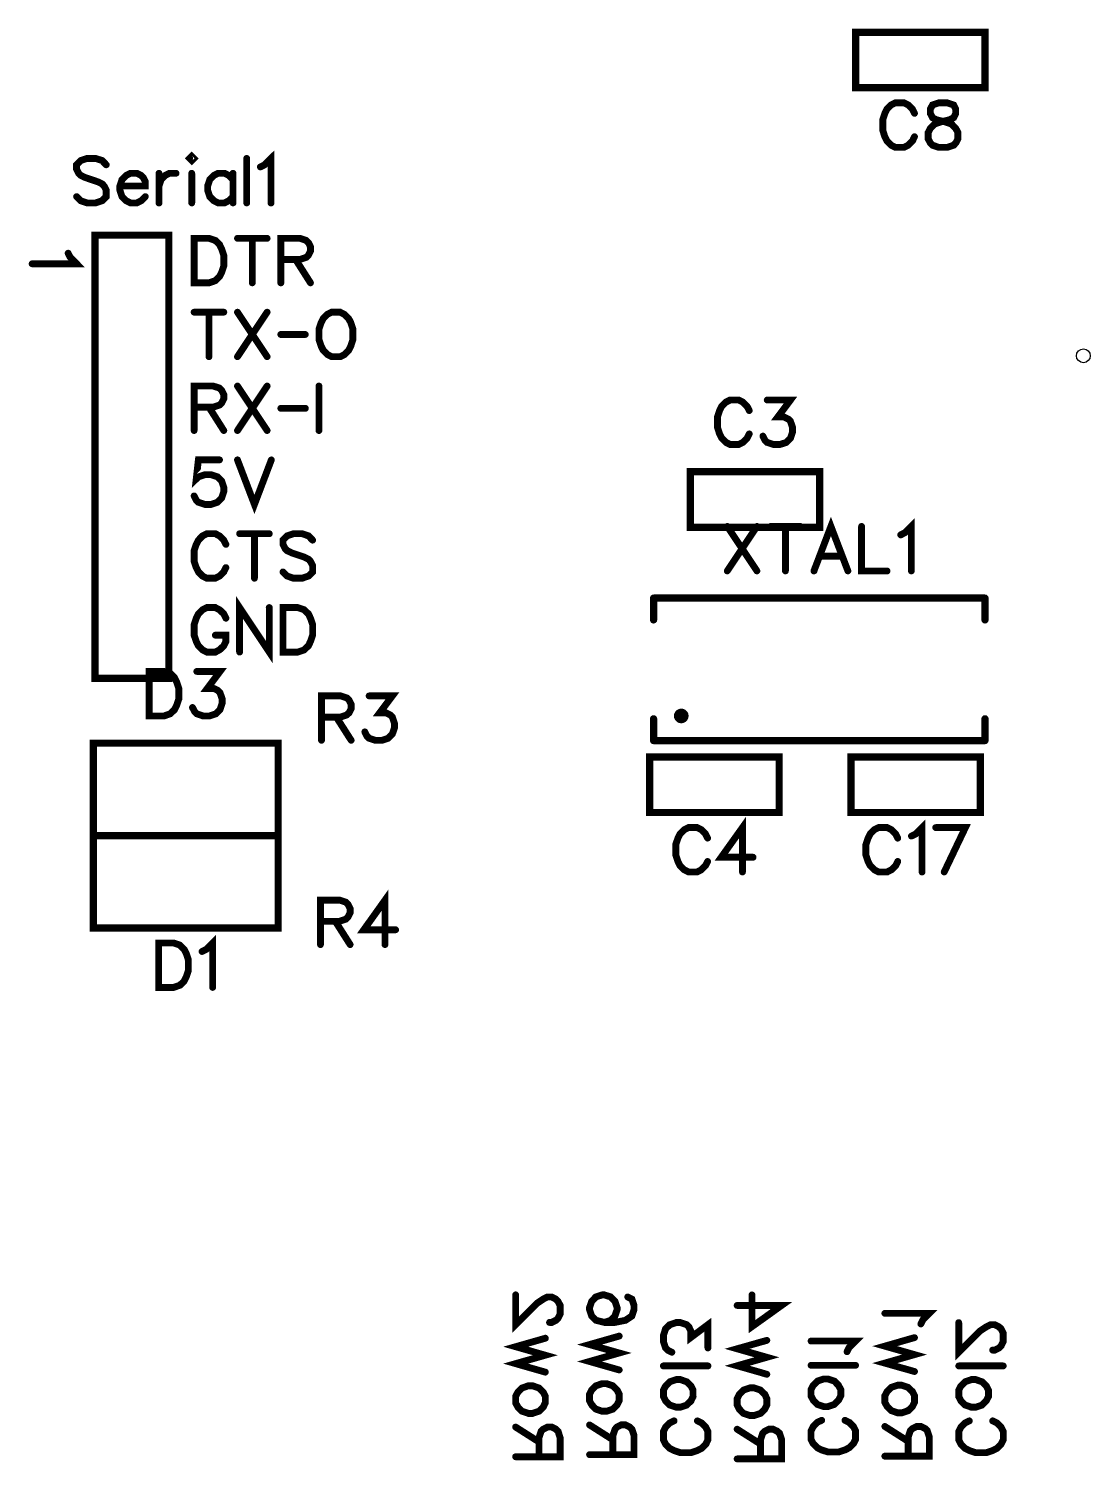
# Model space of a CAD drawing. Extents: x 0.01 to 6.15, y 0 to 8.66.
# Drawn here: x 0.01 to 1.448, y 4.507 to 6.448 of the extents above; entities that cross this region are included whole.
import ezdxf

# ---------------------------------------------------------------- set-up
doc = ezdxf.new("R2010")
doc.units = 0
doc.layers.add('Top_Silk', color=2, linetype='CONTINUOUS')

msp = doc.modelspace()

# ---------------------------------------------------------------- linework, layer by layer
at = {"layer": 'Top_Silk', "linetype": 'CONTINUOUS'}
for points, const_width in [([(1.3053, 6.3684), (1.13, 6.3684), (1.13, 6.4435), (1.3053, 6.4435), (1.3053, 6.3684)], 0.0098), ([(1.2098, 6.3337), (1.207, 6.3394), (1.2012, 6.3452), (1.1955, 6.348), (1.184, 6.348), (1.1782, 6.3452), (1.1725, 6.3394), (1.1696, 6.3337), (1.1668, 6.3251), (1.1668, 6.3107), (1.1696, 6.3021), (1.1725, 6.2963), (1.1782, 6.2906), (1.184, 6.2877), (1.1955, 6.2877), (1.2012, 6.2906), (1.207, 6.2963), (1.2098, 6.3021)], 0.0093), ([(1.2427, 6.3479), (1.2341, 6.3451), (1.2312, 6.3394), (1.2312, 6.3336), (1.2341, 6.3279), (1.2398, 6.325), (1.2513, 6.3221), (1.2599, 6.3193), (1.2656, 6.3135), (1.2685, 6.3078), (1.2685, 6.2992), (1.2656, 6.2935), (1.2628, 6.2906), (1.2541, 6.2877), (1.2427, 6.2877), (1.2341, 6.2906), (1.2312, 6.2935), (1.2283, 6.2992), (1.2283, 6.3078), (1.2312, 6.3135), (1.237, 6.3193), (1.2455, 6.3221), (1.257, 6.325), (1.2628, 6.3279), (1.2656, 6.3336), (1.2656, 6.3394), (1.2628, 6.3451), (1.2541, 6.3479), (1.2427, 6.3479)], 0.0093), ([(0.1152, 6.2641), (0.1095, 6.2699), (0.1008, 6.2727), (0.0894, 6.2727), (0.0807, 6.2699), (0.075, 6.2641), (0.075, 6.2584), (0.0779, 6.2526), (0.0807, 6.2498), (0.0864, 6.2469), (0.1037, 6.2411), (0.1095, 6.2383), (0.1123, 6.2354), (0.1152, 6.2297), (0.1152, 6.221), (0.1095, 6.2153), (0.1008, 6.2124), (0.0894, 6.2124), (0.0807, 6.2153), (0.075, 6.221)], 0.0093), ([(0.2282, 6.2727), (0.231, 6.2699), (0.2339, 6.2727), (0.231, 6.2756), (0.2282, 6.2727)], 0.0093), ([(0.3054, 6.2727), (0.3054, 6.2124)], 0.0093), ([(0.324, 6.2612), (0.3297, 6.2641), (0.3383, 6.2726), (0.3383, 6.2124)], 0.0093), ([(0.1337, 6.2354), (0.1681, 6.2354), (0.1681, 6.2411), (0.1653, 6.2469), (0.1624, 6.2498), (0.1566, 6.2526), (0.148, 6.2526), (0.1423, 6.2498), (0.1365, 6.244), (0.1337, 6.2354), (0.1337, 6.2297), (0.1365, 6.221), (0.1423, 6.2153), (0.148, 6.2124), (0.1566, 6.2124), (0.1624, 6.2153), (0.1681, 6.221)], 0.0093), ([(0.1866, 6.2526), (0.1866, 6.2124)], 0.0093), ([(0.1866, 6.2354), (0.1896, 6.244), (0.1953, 6.2498), (0.201, 6.2526), (0.2097, 6.2526)], 0.0093), ([(0.231, 6.2526), (0.231, 6.2124)], 0.0093), ([(0.2869, 6.244), (0.2812, 6.2498), (0.2754, 6.2526), (0.2669, 6.2526), (0.2611, 6.2498), (0.2554, 6.244), (0.2525, 6.2354), (0.2525, 6.2297), (0.2554, 6.221), (0.2611, 6.2153), (0.2669, 6.2124), (0.2754, 6.2124), (0.2812, 6.2153), (0.2869, 6.221)], 0.0093), ([(0.2869, 6.2526), (0.2869, 6.2124)], 0.0093), ([(0.2, 6.1688), (0.1, 6.1688), (0.1, 5.5688), (0.2, 5.5688), (0.2, 6.1688)], 0.0098), ([(0.2342, 6.1645), (0.2342, 6.1042), (0.2543, 6.1042), (0.2629, 6.1071), (0.2687, 6.1128), (0.2715, 6.1186), (0.2744, 6.1272), (0.2744, 6.1415), (0.2715, 6.1502), (0.2687, 6.1559), (0.2629, 6.1616), (0.2543, 6.1645), (0.2342, 6.1645)], 0.0093), ([(0.2929, 6.1645), (0.3331, 6.1645)], 0.0093), ([(0.313, 6.1645), (0.313, 6.1042)], 0.0093), ([(0.3516, 6.1358), (0.3774, 6.1358), (0.3861, 6.1387), (0.389, 6.1415), (0.3918, 6.1472), (0.3918, 6.153), (0.389, 6.1587), (0.3861, 6.1616), (0.3774, 6.1645), (0.3516, 6.1645), (0.3516, 6.1042)], 0.0093), ([(0.0636, 6.1444), (0.0665, 6.1387), (0.0751, 6.13), (0.0148, 6.13)], 0.0093), ([(0.3717, 6.1358), (0.3918, 6.1042)], 0.0093), ([(0.2342, 6.0645), (0.2744, 6.0645)], 0.0093), ([(0.2543, 6.0645), (0.2543, 6.0042)], 0.0093), ([(0.2929, 6.0645), (0.3331, 6.0042)], 0.0093), ([(0.3331, 6.0645), (0.2929, 6.0042)], 0.0093), ([(0.4206, 6.0645), (0.4148, 6.0616), (0.4091, 6.0559), (0.4062, 6.0502), (0.4033, 6.0416), (0.4033, 6.0272), (0.4062, 6.0186), (0.4091, 6.0128), (0.4148, 6.0071), (0.4206, 6.0042), (0.432, 6.0042), (0.4377, 6.0071), (0.4435, 6.0128), (0.4464, 6.0186), (0.4492, 6.0272), (0.4492, 6.0416), (0.4464, 6.0502), (0.4435, 6.0559), (0.4377, 6.0616), (0.432, 6.0645), (0.4206, 6.0645)], 0.0093), ([(0.3516, 6.0343), (0.3848, 6.0343)], 0.0093), ([(0.2342, 5.9358), (0.26, 5.9358), (0.2686, 5.9387), (0.2715, 5.9416), (0.2744, 5.9473), (0.2744, 5.953), (0.2715, 5.9587), (0.2686, 5.9617), (0.26, 5.9645), (0.2342, 5.9645), (0.2342, 5.9042)], 0.0093), ([(0.2929, 5.9645), (0.3331, 5.9042)], 0.0093), ([(0.3331, 5.9645), (0.2929, 5.9042)], 0.0093), ([(0.4033, 5.9645), (0.4033, 5.9042)], 0.0093), ([(0.986, 5.9312), (0.9831, 5.9369), (0.9774, 5.9427), (0.9717, 5.9456), (0.9602, 5.9456), (0.9544, 5.9427), (0.9487, 5.9369), (0.9458, 5.9312), (0.943, 5.9226), (0.943, 5.9082), (0.9458, 5.8997), (0.9487, 5.8939), (0.9544, 5.8882), (0.9602, 5.8853), (0.9717, 5.8853), (0.9774, 5.8882), (0.9831, 5.8939), (0.986, 5.8997)], 0.0093), ([(1.0103, 5.9455), (1.0418, 5.9455), (1.0246, 5.9225), (1.0332, 5.9225), (1.0389, 5.9197), (1.0418, 5.9168), (1.0447, 5.9082), (1.0447, 5.9025), (1.0418, 5.8939), (1.0361, 5.8881), (1.0275, 5.8853), (1.0189, 5.8853), (1.0103, 5.8881), (1.0074, 5.891), (1.0045, 5.8967)], 0.0093), ([(0.2543, 5.9358), (0.2744, 5.9042)], 0.0093), ([(0.3516, 5.9343), (0.3848, 5.9343)], 0.0093), ([(0.2686, 5.8645), (0.24, 5.8645), (0.2371, 5.8387), (0.24, 5.8415), (0.2486, 5.8444), (0.2571, 5.8444), (0.2658, 5.8415), (0.2715, 5.8358), (0.2744, 5.8272), (0.2744, 5.8215), (0.2715, 5.8129), (0.2658, 5.8071), (0.2571, 5.8042), (0.2486, 5.8042), (0.24, 5.8071), (0.2371, 5.81), (0.2342, 5.8157)], 0.0093), ([(0.2929, 5.8645), (0.3159, 5.8042), (0.3388, 5.8645)], 0.0093), ([(0.9062, 5.8484), (1.0815, 5.8484), (1.0815, 5.7733), (0.9062, 5.7733), (0.9062, 5.8484)], 0.0098), ([(1.1196, 5.7141), (1.0966, 5.7744), (1.0736, 5.7141)], 0.0093), ([(1.1911, 5.7629), (1.1968, 5.7658), (1.2055, 5.7744), (1.2055, 5.7141)], 0.0093), ([(0.2772, 5.7501), (0.2744, 5.7558), (0.2686, 5.7616), (0.2629, 5.7645), (0.2514, 5.7645), (0.2457, 5.7616), (0.24, 5.7558), (0.2371, 5.7501), (0.2342, 5.7415), (0.2342, 5.7271), (0.2371, 5.7186), (0.24, 5.7128), (0.2457, 5.7071), (0.2514, 5.7042), (0.2629, 5.7042), (0.2686, 5.7071), (0.2744, 5.7128), (0.2772, 5.7186)], 0.0093), ([(0.2958, 5.7645), (0.336, 5.7645)], 0.0093), ([(0.3159, 5.7645), (0.3159, 5.7042)], 0.0093), ([(0.3947, 5.7558), (0.389, 5.7616), (0.3804, 5.7645), (0.3689, 5.7645), (0.3603, 5.7616), (0.3545, 5.7558), (0.3545, 5.7501), (0.3574, 5.7444), (0.3603, 5.7415), (0.366, 5.7387), (0.3832, 5.7329), (0.389, 5.73), (0.3918, 5.7271), (0.3947, 5.7214), (0.3947, 5.7128), (0.389, 5.7071), (0.3804, 5.7042), (0.3689, 5.7042), (0.3603, 5.7071), (0.3545, 5.7128)], 0.0093), ([(0.9562, 5.7744), (0.9964, 5.7141)], 0.0093), ([(0.9964, 5.7744), (0.9562, 5.7141)], 0.0093), ([(1.0149, 5.7744), (1.0551, 5.7744)], 0.0093), ([(1.035, 5.7744), (1.035, 5.7141)], 0.0093), ([(1.1381, 5.7744), (1.1381, 5.7141), (1.1725, 5.7141)], 0.0093), ([(1.0823, 5.7342), (1.111, 5.7342)], 0.0093), ([(0.2772, 5.6501), (0.2744, 5.6559), (0.2686, 5.6616), (0.2629, 5.6645), (0.2514, 5.6645), (0.2457, 5.6616), (0.24, 5.6559), (0.2371, 5.6501), (0.2342, 5.6415), (0.2342, 5.6271), (0.2371, 5.6186), (0.24, 5.6128), (0.2457, 5.6071), (0.2514, 5.6042), (0.2629, 5.6042), (0.2686, 5.6071), (0.2744, 5.6128), (0.2772, 5.6186), (0.2772, 5.6271), (0.2629, 5.6271)], 0.0093), ([(0.336, 5.6645), (0.336, 5.6042), (0.2958, 5.6645), (0.2958, 5.6042)], 0.0093), ([(0.3545, 5.6645), (0.3545, 5.6042), (0.3746, 5.6042), (0.3832, 5.6071), (0.389, 5.6128), (0.3918, 5.6186), (0.3947, 5.6271), (0.3947, 5.6415), (0.3918, 5.6501), (0.389, 5.6559), (0.3832, 5.6616), (0.3746, 5.6645), (0.3545, 5.6645)], 0.0093), ([(0.8564, 5.6478), (0.8564, 5.6773)], 0.0098), ([(0.8564, 5.6773), (1.3052, 5.6773)], 0.0098), ([(1.3052, 5.6478), (1.3052, 5.6773)], 0.0098), ([(0.1733, 5.578), (0.1733, 5.5177), (0.1934, 5.5177), (0.202, 5.5207), (0.2078, 5.5264), (0.2106, 5.5321), (0.2135, 5.5407), (0.2135, 5.5551), (0.2106, 5.5637), (0.2078, 5.5694), (0.202, 5.5752), (0.1934, 5.578), (0.1733, 5.578)], 0.0093), ([(0.2378, 5.578), (0.2693, 5.578), (0.2521, 5.555), (0.2607, 5.555), (0.2665, 5.5522), (0.2693, 5.5493), (0.2722, 5.5407), (0.2722, 5.535), (0.2693, 5.5264), (0.2636, 5.5206), (0.255, 5.5177), (0.2464, 5.5177), (0.2378, 5.5206), (0.2349, 5.5235), (0.232, 5.5292)], 0.0093), ([(0.4067, 5.5162), (0.4325, 5.5162), (0.4411, 5.5192), (0.444, 5.522), (0.4469, 5.5277), (0.4469, 5.5335), (0.444, 5.5392), (0.4411, 5.5421), (0.4325, 5.545), (0.4067, 5.545), (0.4067, 5.4847)], 0.0093), ([(0.4712, 5.5449), (0.5027, 5.5449), (0.4855, 5.522), (0.4941, 5.522), (0.4998, 5.5191), (0.5027, 5.5162), (0.5056, 5.5076), (0.5056, 5.5019), (0.5027, 5.4933), (0.497, 5.4875), (0.4884, 5.4847), (0.4798, 5.4847), (0.4712, 5.4875), (0.4683, 5.4904), (0.4654, 5.4962)], 0.0093), ([(0.4268, 5.5162), (0.4469, 5.4847)], 0.0093), ([(0.8564, 5.4844), (0.8564, 5.5139)], 0.0098), ([(0.8989, 5.5178), (0.8987, 5.5193), (0.898, 5.5207), (0.8969, 5.5218), (0.8955, 5.5225), (0.8939, 5.5228), (0.8924, 5.5225), (0.891, 5.5218), (0.8899, 5.5207), (0.8891, 5.5193), (0.8889, 5.5178), (0.8891, 5.5162), (0.8899, 5.5148), (0.891, 5.5137), (0.8924, 5.513), (0.8939, 5.5127), (0.8955, 5.513), (0.8969, 5.5137), (0.898, 5.5148), (0.8987, 5.5162), (0.8989, 5.5178)], 0.0098), ([(1.3052, 5.4844), (1.3052, 5.5139)], 0.0098), ([(0.0976, 5.4809), (0.348, 5.4809), (0.348, 5.3557), (0.0976, 5.3557), (0.0976, 5.4809)], 0.0098), ([(0.8564, 5.4844), (1.3052, 5.4844)], 0.0098), ([(0.8512, 5.4621), (1.0265, 5.4621), (1.0265, 5.387), (0.8512, 5.387), (0.8512, 5.4621)], 0.0098), ([(1.299, 5.387), (1.1237, 5.387), (1.1237, 5.4621), (1.299, 5.4621), (1.299, 5.387)], 0.0098), ([(0.9768, 5.3064), (0.9768, 5.3666), (0.9481, 5.3264), (0.9911, 5.3264)], 0.0093), ([(1.2056, 5.3551), (1.2114, 5.358), (1.22, 5.3666), (1.22, 5.3064)], 0.0093), ([(0.0976, 5.3559), (0.348, 5.3559), (0.348, 5.2307), (0.0976, 5.2307), (0.0976, 5.3559)], 0.0098), ([(0.9296, 5.3523), (0.9267, 5.358), (0.921, 5.3638), (0.9153, 5.3666), (0.9038, 5.3666), (0.898, 5.3638), (0.8923, 5.358), (0.8894, 5.3523), (0.8865, 5.3437), (0.8865, 5.3293), (0.8894, 5.3207), (0.8923, 5.315), (0.898, 5.3093), (0.9038, 5.3064), (0.9153, 5.3064), (0.921, 5.3093), (0.9267, 5.315), (0.9296, 5.3207)], 0.0093), ([(1.1871, 5.3523), (1.1842, 5.358), (1.1784, 5.3638), (1.1727, 5.3666), (1.1613, 5.3666), (1.1555, 5.3638), (1.1498, 5.358), (1.1469, 5.3523), (1.144, 5.3437), (1.144, 5.3293), (1.1469, 5.3207), (1.1498, 5.315), (1.1555, 5.3093), (1.1613, 5.3064), (1.1727, 5.3064), (1.1784, 5.3093), (1.1842, 5.315), (1.1871, 5.3207)], 0.0093), ([(1.25, 5.3064), (1.2787, 5.3666), (1.2385, 5.3666)], 0.0093), ([(0.4927, 5.2081), (0.4927, 5.2683), (0.464, 5.2282), (0.507, 5.2282)], 0.0093), ([(0.4053, 5.2397), (0.4311, 5.2397), (0.4397, 5.2426), (0.4426, 5.2455), (0.4455, 5.2512), (0.4455, 5.2569), (0.4426, 5.2626), (0.4397, 5.2656), (0.4311, 5.2684), (0.4053, 5.2684), (0.4053, 5.2081)], 0.0093), ([(0.4254, 5.2397), (0.4455, 5.2081)], 0.0093), ([(0.1862, 5.2103), (0.1862, 5.1501), (0.2063, 5.1501), (0.2149, 5.153), (0.2207, 5.1587), (0.2236, 5.1644), (0.2264, 5.173), (0.2264, 5.1874), (0.2236, 5.196), (0.2207, 5.2017), (0.2149, 5.2075), (0.2063, 5.2103), (0.1862, 5.2103)], 0.0093), ([(0.2449, 5.1988), (0.2507, 5.2017), (0.2593, 5.2103), (0.2593, 5.1501)], 0.0093), ([(0.7155, 4.6965), (0.7184, 4.6965), (0.7242, 4.6994), (0.727, 4.7022), (0.7299, 4.708), (0.7299, 4.7195), (0.727, 4.7252), (0.7242, 4.728), (0.7184, 4.731), (0.7127, 4.731), (0.7069, 4.728), (0.6984, 4.7223), (0.6696, 4.6936), (0.6696, 4.7338)], 0.0093), ([(0.8214, 4.731), (0.8271, 4.7281), (0.8299, 4.7195), (0.8299, 4.7138), (0.8271, 4.7052), (0.8184, 4.6994), (0.8041, 4.6965), (0.7898, 4.6965), (0.7783, 4.6994), (0.7726, 4.7052), (0.7697, 4.7138), (0.7697, 4.7166), (0.7726, 4.7252), (0.7783, 4.731), (0.7869, 4.7338), (0.7898, 4.7338), (0.7984, 4.731), (0.8041, 4.7252), (0.807, 4.7166), (0.807, 4.7138), (0.8041, 4.7052), (0.7984, 4.6994), (0.7898, 4.6965)], 0.0093), ([(0.9696, 4.7195), (1.0298, 4.7195), (0.9897, 4.6908), (0.9897, 4.7338)], 0.0093), ([(0.93, 4.6619), (0.93, 4.6934), (0.907, 4.6762), (0.907, 4.6848), (0.9042, 4.6905), (0.9013, 4.6934), (0.8927, 4.6963), (0.887, 4.6963), (0.8784, 4.6934), (0.8726, 4.6877), (0.8698, 4.6791), (0.8698, 4.6704), (0.8726, 4.6619), (0.8755, 4.659), (0.8812, 4.6561)], 0.0093), ([(1.2184, 4.6944), (1.2213, 4.7002), (1.2299, 4.7088), (1.1696, 4.7088)], 0.0093), ([(1.3156, 4.659), (1.3184, 4.659), (1.3242, 4.6619), (1.3271, 4.6647), (1.3299, 4.6705), (1.3299, 4.682), (1.3271, 4.6877), (1.3242, 4.6905), (1.3184, 4.6934), (1.3127, 4.6934), (1.307, 4.6905), (1.2984, 4.6848), (1.2697, 4.6561), (1.2697, 4.6963)], 0.0093), ([(0.7098, 4.6292), (0.6696, 4.6407), (0.7098, 4.6521), (0.6696, 4.6636), (0.7098, 4.6751)], 0.0093), ([(0.8099, 4.6321), (0.7697, 4.6436), (0.8099, 4.6551), (0.7697, 4.6665), (0.8099, 4.678)], 0.0093), ([(1.2098, 4.63), (1.1696, 4.6414), (1.2098, 4.6529), (1.1696, 4.6644), (1.2098, 4.6759)], 0.0093), ([(1.0098, 4.6263), (0.9696, 4.6378), (1.0098, 4.6493), (0.9696, 4.6608), (1.0098, 4.6722)], 0.0093), ([(1.1184, 4.6569), (1.1213, 4.6627), (1.1299, 4.6713), (1.0697, 4.6713)], 0.0093), ([(0.93, 4.6376), (0.8698, 4.6376)], 0.0093), ([(1.13, 4.6384), (1.0697, 4.6384)], 0.0093), ([(1.33, 4.6376), (1.2697, 4.6376)], 0.0093), ([(0.9099, 4.596), (0.9071, 4.5903), (0.9013, 4.5846), (0.8927, 4.5817), (0.887, 4.5817), (0.8784, 4.5846), (0.8727, 4.5903), (0.8698, 4.596), (0.8698, 4.6047), (0.8727, 4.6104), (0.8784, 4.6161), (0.887, 4.6191), (0.8927, 4.6191), (0.9013, 4.6161), (0.9071, 4.6104), (0.9099, 4.6047), (0.9099, 4.596)], 0.0093), ([(1.1099, 4.5969), (1.107, 4.5912), (1.1012, 4.5854), (1.0926, 4.5825), (1.0869, 4.5825), (1.0783, 4.5854), (1.0726, 4.5912), (1.0697, 4.5969), (1.0697, 4.6055), (1.0726, 4.6112), (1.0783, 4.617), (1.0869, 4.6199), (1.0926, 4.6199), (1.1012, 4.617), (1.107, 4.6112), (1.1099, 4.6055), (1.1099, 4.5969)], 0.0093), ([(1.3099, 4.596), (1.307, 4.5903), (1.3013, 4.5846), (1.2926, 4.5817), (1.2869, 4.5817), (1.2783, 4.5846), (1.2726, 4.5903), (1.2697, 4.596), (1.2697, 4.6047), (1.2726, 4.6104), (1.2783, 4.6161), (1.2869, 4.6191), (1.2926, 4.6191), (1.3013, 4.6161), (1.307, 4.6104), (1.3099, 4.6047), (1.3099, 4.596)], 0.0093), ([(0.7098, 4.5876), (0.707, 4.5819), (0.7012, 4.5762), (0.6926, 4.5733), (0.6869, 4.5733), (0.6783, 4.5762), (0.6726, 4.5819), (0.6696, 4.5876), (0.6696, 4.5963), (0.6726, 4.602), (0.6783, 4.6077), (0.6869, 4.6107), (0.6926, 4.6107), (0.7012, 4.6077), (0.707, 4.602), (0.7098, 4.5963), (0.7098, 4.5876)], 0.0093), ([(0.8099, 4.5906), (0.807, 4.5849), (0.8013, 4.5791), (0.7926, 4.5762), (0.7869, 4.5762), (0.7783, 4.5791), (0.7726, 4.5849), (0.7697, 4.5906), (0.7697, 4.5992), (0.7726, 4.605), (0.7783, 4.6107), (0.7869, 4.6136), (0.7926, 4.6136), (0.8013, 4.6107), (0.807, 4.605), (0.8099, 4.5992), (0.8099, 4.5906)], 0.0093), ([(1.0098, 4.5848), (1.007, 4.5791), (1.0012, 4.5733), (0.9926, 4.5705), (0.9869, 4.5705), (0.9782, 4.5733), (0.9725, 4.5791), (0.9696, 4.5848), (0.9696, 4.5934), (0.9725, 4.5992), (0.9782, 4.6049), (0.9869, 4.6078), (0.9926, 4.6078), (1.0012, 4.6049), (1.007, 4.5992), (1.0098, 4.5934), (1.0098, 4.5848)], 0.0093), ([(1.2098, 4.5884), (1.207, 4.5827), (1.2012, 4.577), (1.1926, 4.5741), (1.1869, 4.5741), (1.1783, 4.577), (1.1726, 4.5827), (1.1696, 4.5884), (1.1696, 4.5971), (1.1726, 4.6028), (1.1783, 4.6085), (1.1869, 4.6114), (1.1926, 4.6114), (1.2012, 4.6085), (1.207, 4.6028), (1.2098, 4.5971), (1.2098, 4.5884)], 0.0093), ([(0.8013, 4.5175), (0.8013, 4.5433), (0.8042, 4.5519), (0.807, 4.5549), (0.8127, 4.5577), (0.8185, 4.5577), (0.8242, 4.5549), (0.8271, 4.5519), (0.83, 4.5433), (0.83, 4.5175), (0.7697, 4.5175)], 0.0093), ([(0.8013, 4.5376), (0.7697, 4.5577)], 0.0093), ([(0.9157, 4.5632), (0.9214, 4.5603), (0.9272, 4.5546), (0.93, 4.5489), (0.93, 4.5374), (0.9272, 4.5316), (0.9214, 4.5259), (0.9157, 4.523), (0.9071, 4.5201), (0.8927, 4.5201), (0.8841, 4.523), (0.8784, 4.5259), (0.8727, 4.5316), (0.8698, 4.5374), (0.8698, 4.5489), (0.8727, 4.5546), (0.8784, 4.5603), (0.8841, 4.5632)], 0.0093), ([(1.1156, 4.564), (1.1213, 4.5612), (1.1271, 4.5554), (1.13, 4.5497), (1.13, 4.5382), (1.1271, 4.5324), (1.1213, 4.5267), (1.1156, 4.5238), (1.107, 4.521), (1.0926, 4.521), (1.0841, 4.5238), (1.0783, 4.5267), (1.0726, 4.5324), (1.0697, 4.5382), (1.0697, 4.5497), (1.0726, 4.5554), (1.0783, 4.5612), (1.0841, 4.564)], 0.0093), ([(1.3157, 4.5632), (1.3214, 4.5603), (1.3271, 4.5546), (1.33, 4.5489), (1.33, 4.5374), (1.3271, 4.5316), (1.3214, 4.5259), (1.3157, 4.523), (1.307, 4.5201), (1.2926, 4.5201), (1.2841, 4.523), (1.2783, 4.5259), (1.2726, 4.5316), (1.2697, 4.5374), (1.2697, 4.5489), (1.2726, 4.5546), (1.2783, 4.5603), (1.2841, 4.5632)], 0.0093), ([(0.7012, 4.5146), (0.7012, 4.5404), (0.7041, 4.549), (0.707, 4.5519), (0.7127, 4.5548), (0.7185, 4.5548), (0.7242, 4.5519), (0.7271, 4.549), (0.7299, 4.5404), (0.7299, 4.5146), (0.6696, 4.5146)], 0.0093), ([(0.7012, 4.5347), (0.6696, 4.5548)], 0.0093), ([(1.0012, 4.5117), (1.0012, 4.5375), (1.0041, 4.5462), (1.007, 4.5491), (1.0127, 4.5519), (1.0184, 4.5519), (1.0241, 4.5491), (1.0271, 4.5462), (1.0299, 4.5375), (1.0299, 4.5117), (0.9696, 4.5117)], 0.0093), ([(1.0012, 4.5318), (0.9696, 4.5519)], 0.0093), ([(1.2012, 4.5154), (1.2012, 4.5412), (1.2041, 4.5498), (1.207, 4.5527), (1.2127, 4.5556), (1.2185, 4.5556), (1.2242, 4.5527), (1.2271, 4.5498), (1.2299, 4.5412), (1.2299, 4.5154), (1.1696, 4.5154)], 0.0093), ([(1.2012, 4.5355), (1.1696, 4.5556)], 0.0093)]:
    msp.add_lwpolyline(points, dxfattribs=dict(at, const_width=const_width))
for points, const_width in [([(1.2403, 6.3479, 1), (1.245, 6.3479, 1), (1.2403, 6.3479, 1)], 0.0046), ([(1.2075, 6.3337, 1), (1.2121, 6.3337, 1), (1.2075, 6.3337, 1)], 0.0046), ([(1.2075, 6.3021, 1), (1.2121, 6.3021, 1), (1.2075, 6.3021, 1)], 0.0046), ([(0.2259, 6.2727, 1), (0.2305, 6.2727, 1), (0.2259, 6.2727, 1)], 0.0046), ([(0.3031, 6.2727, 1), (0.3077, 6.2727, 1), (0.3031, 6.2727, 1)], 0.0046), ([(0.1128, 6.2641, 1), (0.1175, 6.2641, 1), (0.1128, 6.2641, 1)], 0.0046), ([(0.1843, 6.2526, 1), (0.189, 6.2526, 1), (0.1843, 6.2526, 1)], 0.0046), ([(0.2073, 6.2526, 1), (0.212, 6.2526, 1), (0.2073, 6.2526, 1)], 0.0046), ([(0.2287, 6.2526, 1), (0.2333, 6.2526, 1), (0.2287, 6.2526, 1)], 0.0046), ([(0.2846, 6.2526, 1), (0.2892, 6.2526, 1), (0.2846, 6.2526, 1)], 0.0046), ([(0.3216, 6.2612, 1), (0.3263, 6.2612, 1), (0.3216, 6.2612, 1)], 0.0046), ([(0.1314, 6.2354, 1), (0.136, 6.2354, 1), (0.1314, 6.2354, 1)], 0.0046), ([(0.1843, 6.2354, 1), (0.189, 6.2354, 1), (0.1843, 6.2354, 1)], 0.0046), ([(0.2846, 6.244, 1), (0.2892, 6.244, 1), (0.2846, 6.244, 1)], 0.0046), ([(0.0727, 6.221, 1), (0.0773, 6.221, 1), (0.0727, 6.221, 1)], 0.0046), ([(0.1658, 6.221, 1), (0.1704, 6.221, 1), (0.1658, 6.221, 1)], 0.0046), ([(0.1843, 6.2124, 1), (0.189, 6.2124, 1), (0.1843, 6.2124, 1)], 0.0046), ([(0.2287, 6.2124, 1), (0.2333, 6.2124, 1), (0.2287, 6.2124, 1)], 0.0046), ([(0.2846, 6.221, 1), (0.2892, 6.221, 1), (0.2846, 6.221, 1)], 0.0046), ([(0.2846, 6.2124, 1), (0.2892, 6.2124, 1), (0.2846, 6.2124, 1)], 0.0046), ([(0.3031, 6.2124, 1), (0.3077, 6.2124, 1), (0.3031, 6.2124, 1)], 0.0046), ([(0.336, 6.2124, 1), (0.3407, 6.2124, 1), (0.336, 6.2124, 1)], 0.0046), ([(0.2319, 6.1645, 1), (0.2365, 6.1645, 1), (0.2319, 6.1645, 1)], 0.0046), ([(0.2906, 6.1645, 1), (0.2952, 6.1645, 1), (0.2906, 6.1645, 1)], 0.0046), ([(0.3107, 6.1645, 1), (0.3153, 6.1645, 1), (0.3107, 6.1645, 1)], 0.0046), ([(0.3308, 6.1645, 1), (0.3354, 6.1645, 1), (0.3308, 6.1645, 1)], 0.0046), ([(0.0613, 6.1444, 1), (0.0659, 6.1444, 1), (0.0613, 6.1444, 1)], 0.0046), ([(0.3493, 6.1358, 1), (0.354, 6.1358, 1), (0.3493, 6.1358, 1)], 0.0046), ([(0.3694, 6.1358, 1), (0.3741, 6.1358, 1), (0.3694, 6.1358, 1)], 0.0046), ([(0.0125, 6.13, 1), (0.0171, 6.13, 1), (0.0125, 6.13, 1)], 0.0046), ([(0.3107, 6.1042, 1), (0.3153, 6.1042, 1), (0.3107, 6.1042, 1)], 0.0046), ([(0.3493, 6.1042, 1), (0.354, 6.1042, 1), (0.3493, 6.1042, 1)], 0.0046), ([(0.3895, 6.1042, 1), (0.3941, 6.1042, 1), (0.3895, 6.1042, 1)], 0.0046), ([(0.2319, 6.0645, 1), (0.2365, 6.0645, 1), (0.2319, 6.0645, 1)], 0.0046), ([(0.252, 6.0645, 1), (0.2566, 6.0645, 1), (0.252, 6.0645, 1)], 0.0046), ([(0.2721, 6.0645, 1), (0.2767, 6.0645, 1), (0.2721, 6.0645, 1)], 0.0046), ([(0.2906, 6.0645, 1), (0.2952, 6.0645, 1), (0.2906, 6.0645, 1)], 0.0046), ([(0.3308, 6.0645, 1), (0.3354, 6.0645, 1), (0.3308, 6.0645, 1)], 0.0046), ([(0.4183, 6.0645, 1), (0.4229, 6.0645, 1), (0.4183, 6.0645, 1)], 0.0046), ([(0.3493, 6.0343, 1), (0.354, 6.0343, 1), (0.3493, 6.0343, 1)], 0.0046), ([(0.3825, 6.0343, 1), (0.3871, 6.0343, 1), (0.3825, 6.0343, 1)], 0.0046), ([(0.252, 6.0042, 1), (0.2566, 6.0042, 1), (0.252, 6.0042, 1)], 0.0046), ([(0.2906, 6.0042, 1), (0.2952, 6.0042, 1), (0.2906, 6.0042, 1)], 0.0046), ([(0.3308, 6.0042, 1), (0.3354, 6.0042, 1), (0.3308, 6.0042, 1)], 0.0046), ([(0.2906, 5.9645, 1), (0.2952, 5.9645, 1), (0.2906, 5.9645, 1)], 0.0046), ([(0.3308, 5.9645, 1), (0.3354, 5.9645, 1), (0.3308, 5.9645, 1)], 0.0046), ([(0.401, 5.9645, 1), (0.4056, 5.9645, 1), (0.401, 5.9645, 1)], 0.0046), ([(1.008, 5.9455, 1), (1.0126, 5.9455, 1), (1.008, 5.9455, 1)], 0.0046), ([(0.2319, 5.9358, 1), (0.2365, 5.9358, 1), (0.2319, 5.9358, 1)], 0.0046), ([(0.252, 5.9358, 1), (0.2566, 5.9358, 1), (0.252, 5.9358, 1)], 0.0046), ([(0.3493, 5.9343, 1), (0.354, 5.9343, 1), (0.3493, 5.9343, 1)], 0.0046), ([(0.3825, 5.9343, 1), (0.3871, 5.9343, 1), (0.3825, 5.9343, 1)], 0.0046), ([(0.9837, 5.9312, 1), (0.9883, 5.9312, 1), (0.9837, 5.9312, 1)], 0.0046), ([(0.2319, 5.9042, 1), (0.2365, 5.9042, 1), (0.2319, 5.9042, 1)], 0.0046), ([(0.2721, 5.9042, 1), (0.2767, 5.9042, 1), (0.2721, 5.9042, 1)], 0.0046), ([(0.2906, 5.9042, 1), (0.2952, 5.9042, 1), (0.2906, 5.9042, 1)], 0.0046), ([(0.3308, 5.9042, 1), (0.3354, 5.9042, 1), (0.3308, 5.9042, 1)], 0.0046), ([(0.401, 5.9042, 1), (0.4056, 5.9042, 1), (0.401, 5.9042, 1)], 0.0046), ([(0.9837, 5.8997, 1), (0.9883, 5.8997, 1), (0.9837, 5.8997, 1)], 0.0046), ([(1.0022, 5.8967, 1), (1.0068, 5.8967, 1), (1.0022, 5.8967, 1)], 0.0046), ([(0.2663, 5.8645, 1), (0.2709, 5.8645, 1), (0.2663, 5.8645, 1)], 0.0046), ([(0.2906, 5.8645, 1), (0.2952, 5.8645, 1), (0.2906, 5.8645, 1)], 0.0046), ([(0.3365, 5.8645, 1), (0.3411, 5.8645, 1), (0.3365, 5.8645, 1)], 0.0046), ([(0.2319, 5.8157, 1), (0.2365, 5.8157, 1), (0.2319, 5.8157, 1)], 0.0046), ([(0.2935, 5.7645, 1), (0.2981, 5.7645, 1), (0.2935, 5.7645, 1)], 0.0046), ([(0.3136, 5.7645, 1), (0.3182, 5.7645, 1), (0.3136, 5.7645, 1)], 0.0046), ([(0.3336, 5.7645, 1), (0.3383, 5.7645, 1), (0.3336, 5.7645, 1)], 0.0046), ([(0.9539, 5.7744, 1), (0.9585, 5.7744, 1), (0.9539, 5.7744, 1)], 0.0046), ([(0.9941, 5.7744, 1), (0.9987, 5.7744, 1), (0.9941, 5.7744, 1)], 0.0046), ([(1.0126, 5.7744, 1), (1.0172, 5.7744, 1), (1.0126, 5.7744, 1)], 0.0046), ([(1.0327, 5.7744, 1), (1.0373, 5.7744, 1), (1.0327, 5.7744, 1)], 0.0046), ([(1.0528, 5.7744, 1), (1.0574, 5.7744, 1), (1.0528, 5.7744, 1)], 0.0046), ([(1.1358, 5.7744, 1), (1.1404, 5.7744, 1), (1.1358, 5.7744, 1)], 0.0046), ([(1.1888, 5.7629, 1), (1.1934, 5.7629, 1), (1.1888, 5.7629, 1)], 0.0046), ([(0.2749, 5.7501, 1), (0.2796, 5.7501, 1), (0.2749, 5.7501, 1)], 0.0046), ([(0.3924, 5.7558, 1), (0.397, 5.7558, 1), (0.3924, 5.7558, 1)], 0.0046), ([(1.0799, 5.7342, 1), (1.0846, 5.7342, 1), (1.0799, 5.7342, 1)], 0.0046), ([(1.1087, 5.7342, 1), (1.1133, 5.7342, 1), (1.1087, 5.7342, 1)], 0.0046), ([(0.2749, 5.7186, 1), (0.2796, 5.7186, 1), (0.2749, 5.7186, 1)], 0.0046), ([(0.3136, 5.7042, 1), (0.3182, 5.7042, 1), (0.3136, 5.7042, 1)], 0.0046), ([(0.3522, 5.7128, 1), (0.3568, 5.7128, 1), (0.3522, 5.7128, 1)], 0.0046), ([(0.9539, 5.7141, 1), (0.9585, 5.7141, 1), (0.9539, 5.7141, 1)], 0.0046), ([(0.9941, 5.7141, 1), (0.9987, 5.7141, 1), (0.9941, 5.7141, 1)], 0.0046), ([(1.0327, 5.7141, 1), (1.0373, 5.7141, 1), (1.0327, 5.7141, 1)], 0.0046), ([(1.0713, 5.7141, 1), (1.076, 5.7141, 1), (1.0713, 5.7141, 1)], 0.0046), ([(1.1173, 5.7141, 1), (1.1219, 5.7141, 1), (1.1173, 5.7141, 1)], 0.0046), ([(1.1702, 5.7141, 1), (1.1749, 5.7141, 1), (1.1702, 5.7141, 1)], 0.0046), ([(1.2032, 5.7141, 1), (1.2078, 5.7141, 1), (1.2032, 5.7141, 1)], 0.0046), ([(0.3336, 5.6645, 1), (0.3383, 5.6645, 1), (0.3336, 5.6645, 1)], 0.0046), ([(0.3522, 5.6645, 1), (0.3568, 5.6645, 1), (0.3522, 5.6645, 1)], 0.0046), ([(0.854, 5.6773, 1), (0.8589, 5.6773, 1), (0.854, 5.6773, 1)], 0.0049), ([(0.854, 5.6773, 1), (0.8589, 5.6773, 1), (0.854, 5.6773, 1)], 0.0049), ([(1.3028, 5.6773, 1), (1.3077, 5.6773, 1), (1.3028, 5.6773, 1)], 0.0049), ([(1.3028, 5.6773, 1), (1.3077, 5.6773, 1), (1.3028, 5.6773, 1)], 0.0049), ([(0.2749, 5.6501, 1), (0.2796, 5.6501, 1), (0.2749, 5.6501, 1)], 0.0046), ([(0.854, 5.6478, 1), (0.8589, 5.6478, 1), (0.854, 5.6478, 1)], 0.0049), ([(1.3028, 5.6478, 1), (1.3077, 5.6478, 1), (1.3028, 5.6478, 1)], 0.0049), ([(0.2606, 5.6271, 1), (0.2652, 5.6271, 1), (0.2606, 5.6271, 1)], 0.0046), ([(0.2935, 5.6042, 1), (0.2981, 5.6042, 1), (0.2935, 5.6042, 1)], 0.0046), ([(0.171, 5.578, 1), (0.1756, 5.578, 1), (0.171, 5.578, 1)], 0.0046), ([(0.2355, 5.578, 1), (0.2401, 5.578, 1), (0.2355, 5.578, 1)], 0.0046), ([(0.2297, 5.5292, 1), (0.2343, 5.5292, 1), (0.2297, 5.5292, 1)], 0.0046), ([(0.4689, 5.5449, 1), (0.4735, 5.5449, 1), (0.4689, 5.5449, 1)], 0.0046), ([(0.4044, 5.5162, 1), (0.409, 5.5162, 1), (0.4044, 5.5162, 1)], 0.0046), ([(0.4245, 5.5162, 1), (0.4291, 5.5162, 1), (0.4245, 5.5162, 1)], 0.0046), ([(0.854, 5.5139, 1), (0.8589, 5.5139, 1), (0.854, 5.5139, 1)], 0.0049), ([(0.8965, 5.5178, 1), (0.9014, 5.5178, 1), (0.8965, 5.5178, 1)], 0.0049), ([(1.3028, 5.5139, 1), (1.3077, 5.5139, 1), (1.3028, 5.5139, 1)], 0.0049), ([(0.4631, 5.4962, 1), (0.4677, 5.4962, 1), (0.4631, 5.4962, 1)], 0.0046), ([(0.4044, 5.4847, 1), (0.409, 5.4847, 1), (0.4044, 5.4847, 1)], 0.0046), ([(0.4446, 5.4847, 1), (0.4492, 5.4847, 1), (0.4446, 5.4847, 1)], 0.0046), ([(0.854, 5.4844, 1), (0.8589, 5.4844, 1), (0.854, 5.4844, 1)], 0.0049), ([(0.854, 5.4844, 1), (0.8589, 5.4844, 1), (0.854, 5.4844, 1)], 0.0049), ([(1.3028, 5.4844, 1), (1.3077, 5.4844, 1), (1.3028, 5.4844, 1)], 0.0049), ([(1.3028, 5.4844, 1), (1.3077, 5.4844, 1), (1.3028, 5.4844, 1)], 0.0049), ([(1.2033, 5.3551, 1), (1.2079, 5.3551, 1), (1.2033, 5.3551, 1)], 0.0046), ([(1.2362, 5.3666, 1), (1.2408, 5.3666, 1), (1.2362, 5.3666, 1)], 0.0046), ([(0.9273, 5.3523, 1), (0.9319, 5.3523, 1), (0.9273, 5.3523, 1)], 0.0046), ([(1.1847, 5.3523, 1), (1.1894, 5.3523, 1), (1.1847, 5.3523, 1)], 0.0046), ([(0.9273, 5.3207, 1), (0.9319, 5.3207, 1), (0.9273, 5.3207, 1)], 0.0046), ([(0.9888, 5.3264, 1), (0.9935, 5.3264, 1), (0.9888, 5.3264, 1)], 0.0046), ([(1.1847, 5.3207, 1), (1.1894, 5.3207, 1), (1.1847, 5.3207, 1)], 0.0046), ([(0.9745, 5.3064, 1), (0.9791, 5.3064, 1), (0.9745, 5.3064, 1)], 0.0046), ([(1.2177, 5.3064, 1), (1.2223, 5.3064, 1), (1.2177, 5.3064, 1)], 0.0046), ([(1.2477, 5.3064, 1), (1.2523, 5.3064, 1), (1.2477, 5.3064, 1)], 0.0046), ([(0.403, 5.2397, 1), (0.4076, 5.2397, 1), (0.403, 5.2397, 1)], 0.0046), ([(0.4231, 5.2397, 1), (0.4277, 5.2397, 1), (0.4231, 5.2397, 1)], 0.0046), ([(0.5047, 5.2282, 1), (0.5094, 5.2282, 1), (0.5047, 5.2282, 1)], 0.0046), ([(0.1839, 5.2103, 1), (0.1885, 5.2103, 1), (0.1839, 5.2103, 1)], 0.0046), ([(0.2426, 5.1988, 1), (0.2473, 5.1988, 1), (0.2426, 5.1988, 1)], 0.0046), ([(0.403, 5.2081, 1), (0.4076, 5.2081, 1), (0.403, 5.2081, 1)], 0.0046), ([(0.4432, 5.2081, 1), (0.4478, 5.2081, 1), (0.4432, 5.2081, 1)], 0.0046), ([(0.4904, 5.2081, 1), (0.495, 5.2081, 1), (0.4904, 5.2081, 1)], 0.0046), ([(0.257, 5.1501, 1), (0.2616, 5.1501, 1), (0.257, 5.1501, 1)], 0.0046), ([(0.6673, 4.7338, 1), (0.672, 4.7338, 1), (0.6673, 4.7338, 1)], 0.0046), ([(0.9874, 4.7338, 1), (0.992, 4.7338, 1), (0.9874, 4.7338, 1)], 0.0046), ([(0.8191, 4.731, 1), (0.8237, 4.731, 1), (0.8191, 4.731, 1)], 0.0046), ([(0.9673, 4.7195, 1), (0.9719, 4.7195, 1), (0.9673, 4.7195, 1)], 0.0046), ([(0.7132, 4.6965, 1), (0.7179, 4.6965, 1), (0.7132, 4.6965, 1)], 0.0046), ([(0.7875, 4.6965, 1), (0.7921, 4.6965, 1), (0.7875, 4.6965, 1)], 0.0046), ([(1.1673, 4.7088, 1), (1.172, 4.7088, 1), (1.1673, 4.7088, 1)], 0.0046), ([(1.2161, 4.6944, 1), (1.2207, 4.6944, 1), (1.2161, 4.6944, 1)], 0.0046), ([(1.2674, 4.6963, 1), (1.272, 4.6963, 1), (1.2674, 4.6963, 1)], 0.0046), ([(0.7075, 4.6751, 1), (0.7122, 4.6751, 1), (0.7075, 4.6751, 1)], 0.0046), ([(0.8076, 4.678, 1), (0.8122, 4.678, 1), (0.8076, 4.678, 1)], 0.0046), ([(1.2075, 4.6759, 1), (1.2121, 4.6759, 1), (1.2075, 4.6759, 1)], 0.0046), ([(0.8789, 4.6561, 1), (0.8835, 4.6561, 1), (0.8789, 4.6561, 1)], 0.0046), ([(0.9277, 4.6619, 1), (0.9323, 4.6619, 1), (0.9277, 4.6619, 1)], 0.0046), ([(1.0075, 4.6722, 1), (1.0121, 4.6722, 1), (1.0075, 4.6722, 1)], 0.0046), ([(1.0674, 4.6713, 1), (1.072, 4.6713, 1), (1.0674, 4.6713, 1)], 0.0046), ([(1.1161, 4.6569, 1), (1.1207, 4.6569, 1), (1.1161, 4.6569, 1)], 0.0046), ([(1.3133, 4.659, 1), (1.3179, 4.659, 1), (1.3133, 4.659, 1)], 0.0046), ([(0.8674, 4.6376, 1), (0.8721, 4.6376, 1), (0.8674, 4.6376, 1)], 0.0046), ([(0.9277, 4.6376, 1), (0.9324, 4.6376, 1), (0.9277, 4.6376, 1)], 0.0046), ([(1.0674, 4.6384, 1), (1.072, 4.6384, 1), (1.0674, 4.6384, 1)], 0.0046), ([(1.1277, 4.6384, 1), (1.1323, 4.6384, 1), (1.1277, 4.6384, 1)], 0.0046), ([(1.2674, 4.6376, 1), (1.272, 4.6376, 1), (1.2674, 4.6376, 1)], 0.0046), ([(1.3277, 4.6376, 1), (1.3323, 4.6376, 1), (1.3277, 4.6376, 1)], 0.0046), ([(0.7075, 4.6292, 1), (0.7122, 4.6292, 1), (0.7075, 4.6292, 1)], 0.0046), ([(0.8076, 4.6321, 1), (0.8122, 4.6321, 1), (0.8076, 4.6321, 1)], 0.0046), ([(1.0075, 4.6263, 1), (1.0121, 4.6263, 1), (1.0075, 4.6263, 1)], 0.0046), ([(1.2075, 4.63, 1), (1.2121, 4.63, 1), (1.2075, 4.63, 1)], 0.0046), ([(1.1076, 4.5969, 1), (1.1122, 4.5969, 1), (1.1076, 4.5969, 1)], 0.0046), ([(0.7075, 4.5876, 1), (0.7122, 4.5876, 1), (0.7075, 4.5876, 1)], 0.0046), ([(0.8076, 4.5906, 1), (0.8122, 4.5906, 1), (0.8076, 4.5906, 1)], 0.0046), ([(0.9076, 4.596, 1), (0.9123, 4.596, 1), (0.9076, 4.596, 1)], 0.0046), ([(1.0075, 4.5848, 1), (1.0121, 4.5848, 1), (1.0075, 4.5848, 1)], 0.0046), ([(1.2075, 4.5884, 1), (1.2121, 4.5884, 1), (1.2075, 4.5884, 1)], 0.0046), ([(1.3076, 4.596, 1), (1.3122, 4.596, 1), (1.3076, 4.596, 1)], 0.0046), ([(0.7674, 4.5577, 1), (0.772, 4.5577, 1), (0.7674, 4.5577, 1)], 0.0046), ([(0.8818, 4.5632, 1), (0.8865, 4.5632, 1), (0.8818, 4.5632, 1)], 0.0046), ([(0.9134, 4.5632, 1), (0.918, 4.5632, 1), (0.9134, 4.5632, 1)], 0.0046), ([(1.0818, 4.564, 1), (1.0864, 4.564, 1), (1.0818, 4.564, 1)], 0.0046), ([(1.1133, 4.564, 1), (1.118, 4.564, 1), (1.1133, 4.564, 1)], 0.0046), ([(1.2818, 4.5632, 1), (1.2864, 4.5632, 1), (1.2818, 4.5632, 1)], 0.0046), ([(1.3133, 4.5632, 1), (1.318, 4.5632, 1), (1.3133, 4.5632, 1)], 0.0046), ([(0.6673, 4.5548, 1), (0.672, 4.5548, 1), (0.6673, 4.5548, 1)], 0.0046), ([(0.9673, 4.5519, 1), (0.9719, 4.5519, 1), (0.9673, 4.5519, 1)], 0.0046), ([(1.1673, 4.5556, 1), (1.172, 4.5556, 1), (1.1673, 4.5556, 1)], 0.0046), ([(0.6989, 4.5347, 1), (0.7035, 4.5347, 1), (0.6989, 4.5347, 1)], 0.0046), ([(0.799, 4.5376, 1), (0.8036, 4.5376, 1), (0.799, 4.5376, 1)], 0.0046), ([(0.9989, 4.5318, 1), (1.0035, 4.5318, 1), (0.9989, 4.5318, 1)], 0.0046), ([(1.1989, 4.5355, 1), (1.2035, 4.5355, 1), (1.1989, 4.5355, 1)], 0.0046), ([(0.6673, 4.5146, 1), (0.672, 4.5146, 1), (0.6673, 4.5146, 1)], 0.0046), ([(0.6989, 4.5146, 1), (0.7035, 4.5146, 1), (0.6989, 4.5146, 1)], 0.0046), ([(0.7674, 4.5175, 1), (0.772, 4.5175, 1), (0.7674, 4.5175, 1)], 0.0046), ([(0.799, 4.5175, 1), (0.8036, 4.5175, 1), (0.799, 4.5175, 1)], 0.0046), ([(0.9673, 4.5117, 1), (0.9719, 4.5117, 1), (0.9673, 4.5117, 1)], 0.0046), ([(0.9989, 4.5117, 1), (1.0035, 4.5117, 1), (0.9989, 4.5117, 1)], 0.0046), ([(1.1673, 4.5154, 1), (1.172, 4.5154, 1), (1.1673, 4.5154, 1)], 0.0046), ([(1.1989, 4.5154, 1), (1.2035, 4.5154, 1), (1.1989, 4.5154, 1)], 0.0046)]:
    msp.add_lwpolyline(points, format="xyb", dxfattribs=dict(at, const_width=const_width))
at = {"layer": 'Top_Silk'}
msp.add_circle((1.4385, 6.0055), 0.0094, dxfattribs=at)

doc.saveas('drawing.dxf')
